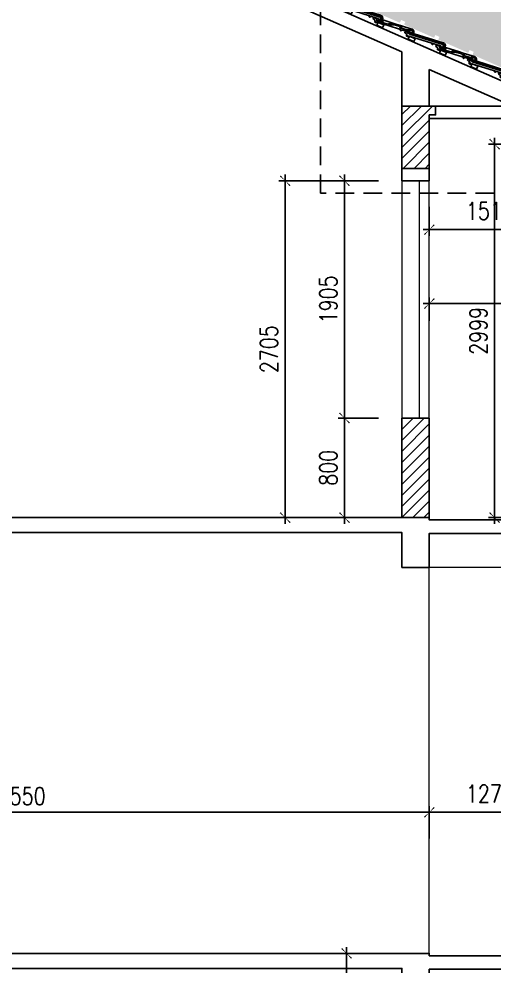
# Model space of a CAD drawing. Header units: millimetres. Extents: x -34806 to 662668, y 63228 to 99452.
# Drawn here: x 415738 to 419556, y 80691 to 88297 of the extents above; entities that cross this region are included whole.
import ezdxf

# ---------------------------------------------------------------- set-up
doc = ezdxf.new("R2010")
doc.units = ezdxf.units.MM
doc.header["$LTSCALE"] = 200
doc.header["$MEASUREMENT"] = 0
doc.header["$PDMODE"] = 3
doc.header["$PDSIZE"] = 50
doc.linetypes.add('DASHED2', pattern=[0.375, 0.25, -0.125])
doc.layers.get('0').update_dxf_attribs({"color": 95, "linetype": 'CONTINUOUS'})
doc.layers.get('DEFPOINTS').update_dxf_attribs({"linetype": 'CONTINUOUS'})
for name, color, linetype in [('DIM', 1, 'CONTINUOUS'), ('Net_Manh', 155, 'CONTINUOUS'), ('NOITHAT', 32, 'CONTINUOUS'), ('NT', 39, 'CONTINUOUS'), ('TUONG', 2, 'CONTINUOUS')]:
    doc.layers.add(name, color=color, linetype=linetype)
doc.layers.add('hatch', color=251, linetype='CONTINUOUS', lineweight=5)
doc.layers.add('thay', color=7, linetype='CONTINUOUS', lineweight=18)
doc.styles.add('RomanS', font='romans.shx', dxfattribs={"width": 0.8})
doc.dimstyles.new('D1', dxfattribs={"dimtxt": 140, "dimasz": 80, "dimexe": 50, "dimexo": 0, "dimgap": 60, "dimtad": 1, "dimdec": 0, "dimzin": 0, "dimdsep": 46, "dimtxsty": 'RomanS', "dimblk1": 'ARCHTICK', "dimblk2": 'ARCHTICK', "dimsah": 1, "dimcen": 100, "dimdle": 50, "dimclrt": 7, "dimadec": 0, "dimazin": 0, "dimtfac": 0.005, "dimtdec": 0, "dimtix": 1, "dimtofl": 0, "dimtmove": 2, "dimatfit": 3, "dimldrblk": 'ARCHTICK', "dimfxl": 1, "dimtvp": 0.8, "dimtolj": 1, "dimtzin": 0, "dimarcsym": 0})

# ---------------------------------------------------------------- blocks, each defined once
blk = doc.blocks.new('_ArchTick')
at = {"layer": 'DIM', "color": 150}
blk.add_lwpolyline([(0.5, 0.5, 0.133, 0, 0), (0, 0, 0, 0.133, 0), (-0.5, -0.5, 0.133, 0.133, 0)], format="xyseb", dxfattribs=at)
blk = doc.blocks.new('*D194')
at = {"layer": 'DEFPOINTS', "color": 0}
for p in [(419559.9, 87291.7), (420273, 87291.7), (420195.6, 84292.3)]:
    blk.add_point(p, dxfattribs=at)
at = {"layer": 'DIM', "color": 0, "lineweight": -2}
for p, q in [((419559.9, 84242.3), (419559.9, 87341.7)), ((420273, 87291.7), (419509.9, 87291.7)), ((420195.6, 84292.3), (419509.9, 84292.3))]:
    blk.add_line(p, q, dxfattribs=at)
at = {"layer": 'DIM', "color": 0, "lineweight": -2, "xscale": 80, "yscale": 80, "zscale": 80}
for p, rotation in [((419559.9, 87291.7), 90), ((419559.9, 84292.3), 270)]:
    blk.add_blockref('_ArchTick', p, dxfattribs=dict(at, rotation=rotation))
at = {"layer": 'DIM', "color": 7, "insert": (419429.9, 85792), "char_height": 140, "attachment_point": 5, "rotation": 90, "style": 'RomanS'}
blk.add_mtext('\\A1;2999', dxfattribs=at)
blk = doc.blocks.new('*D587')
at = {"layer": 'DEFPOINTS', "color": 0}
for p in [(420305.6, 81925.5), (419035.6, 81714.6), (420305.6, 81664.6)]:
    blk.add_point(p, dxfattribs=at)
at = {"layer": 'DIM', "color": 0, "lineweight": -2}
for p, q in [((418985.6, 81925.5), (420355.6, 81925.5)), ((419035.6, 81714.6), (419035.6, 81975.5)), ((420305.6, 81664.6), (420305.6, 81975.5))]:
    blk.add_line(p, q, dxfattribs=at)
at = {"layer": 'DIM', "color": 0, "lineweight": -2, "xscale": 80, "yscale": 80, "zscale": 80, "rotation": 180}
blk.add_blockref('_ArchTick', (419035.6, 81925.5), dxfattribs=at)
at = {"layer": 'DIM', "color": 0, "lineweight": -2, "xscale": 80, "yscale": 80, "zscale": 80}
blk.add_blockref('_ArchTick', (420305.6, 81925.5), dxfattribs=at)
at = {"layer": 'DIM', "color": 7, "insert": (419521.9, 82075.5), "char_height": 140, "attachment_point": 5, "style": 'RomanS'}
blk.add_mtext('\\A1;1270', dxfattribs=at)
blk = doc.blocks.new('*D588')
at = {"layer": 'DEFPOINTS', "color": 0}
for p in [(412485.6, 81925.5), (412485.6, 81714.6), (419035.6, 81714.6)]:
    blk.add_point(p, dxfattribs=at)
at = {"layer": 'DIM', "color": 0, "lineweight": -2}
for p, q in [((419085.6, 81925.5), (412435.6, 81925.5)), ((412485.6, 81714.6), (412485.6, 81975.5)), ((419035.6, 81714.6), (419035.6, 81975.5))]:
    blk.add_line(p, q, dxfattribs=at)
at = {"layer": 'DIM', "color": 0, "lineweight": -2, "xscale": 80, "yscale": 80, "zscale": 80, "rotation": 180}
blk.add_blockref('_ArchTick', (412485.6, 81925.5), dxfattribs=at)
at = {"layer": 'DIM', "color": 0, "lineweight": -2, "xscale": 80, "yscale": 80, "zscale": 80}
blk.add_blockref('_ArchTick', (419035.6, 81925.5), dxfattribs=at)
at = {"layer": 'DIM', "color": 7, "insert": (415760.6, 82055.5), "char_height": 140, "attachment_point": 5, "style": 'RomanS'}
blk.add_mtext('\\A1;6550', dxfattribs=at)
blk = doc.blocks.new('*D600')
at = {"layer": 'DEFPOINTS', "color": 0}
for p in [(418627.6, 86997.3), (417877.3, 84292.3), (418627.6, 84292.3)]:
    blk.add_point(p, dxfattribs=at)
at = {"layer": 'DIM', "color": 0, "lineweight": -2}
for p, q in [((417877.3, 87047.3), (417877.3, 84242.3)), ((418627.6, 86997.3), (417827.3, 86997.3)), ((418627.6, 84292.3), (417827.3, 84292.3))]:
    blk.add_line(p, q, dxfattribs=at)
at = {"layer": 'DIM', "color": 0, "lineweight": -2, "xscale": 80, "yscale": 80, "zscale": 80}
for p, rotation in [((417877.3, 86997.3), 90), ((417877.3, 84292.3), 270)]:
    blk.add_blockref('_ArchTick', p, dxfattribs=dict(at, rotation=rotation))
at = {"layer": 'DIM', "color": 7, "insert": (417747.3, 85644.8), "char_height": 140, "attachment_point": 5, "rotation": 90, "style": 'RomanS'}
blk.add_mtext('\\A1;2705', dxfattribs=at)
blk = doc.blocks.new('*D601')
at = {"layer": 'DEFPOINTS', "color": 0}
for p in [(418353.8, 85092.3), (418627.6, 85092.3), (418627.6, 84292.3)]:
    blk.add_point(p, dxfattribs=at)
at = {"layer": 'DIM', "color": 0, "lineweight": -2}
for p, q in [((418353.8, 84242.3), (418353.8, 85142.3)), ((418627.6, 85092.3), (418303.8, 85092.3)), ((418627.6, 84292.3), (418303.8, 84292.3))]:
    blk.add_line(p, q, dxfattribs=at)
at = {"layer": 'DIM', "color": 0, "lineweight": -2, "xscale": 80, "yscale": 80, "zscale": 80}
for p, rotation in [((418353.8, 85092.3), 90), ((418353.8, 84292.3), 270)]:
    blk.add_blockref('_ArchTick', p, dxfattribs=dict(at, rotation=rotation))
at = {"layer": 'DIM', "color": 7, "insert": (418223.8, 84692.3), "char_height": 140, "attachment_point": 5, "rotation": 90, "style": 'RomanS'}
blk.add_mtext('\\A1;800', dxfattribs=at)
blk = doc.blocks.new('*D602')
at = {"layer": 'DEFPOINTS', "color": 0}
for p in [(418353.8, 86997.3), (418627.6, 86997.3), (418627.6, 85092.3)]:
    blk.add_point(p, dxfattribs=at)
at = {"layer": 'DIM', "color": 0, "lineweight": -2}
for p, q in [((418353.8, 85042.3), (418353.8, 87047.3)), ((418627.6, 86997.3), (418303.8, 86997.3)), ((418627.6, 85092.3), (418303.8, 85092.3))]:
    blk.add_line(p, q, dxfattribs=at)
at = {"layer": 'DIM', "color": 0, "lineweight": -2, "xscale": 80, "yscale": 80, "zscale": 80}
for p, rotation in [((418353.8, 86997.3), 90), ((418353.8, 85092.3), 270)]:
    blk.add_blockref('_ArchTick', p, dxfattribs=dict(at, rotation=rotation))
at = {"layer": 'DIM', "color": 7, "insert": (418223.8, 86044.8), "char_height": 140, "attachment_point": 5, "rotation": 90, "style": 'RomanS'}
blk.add_mtext('\\A1;1905', dxfattribs=at)
blk = doc.blocks.new('*D609')
at = {"layer": 'DEFPOINTS', "color": 0}
for p in [(418370.9, 80792.3), (418875.6, 80792.3), (418875.6, 79892.4)]:
    blk.add_point(p, dxfattribs=at)
at = {"layer": 'DIM', "color": 0, "lineweight": -2}
for p, q in [((418875.6, 80792.3), (418320.9, 80792.3)), ((418370.9, 79842.4), (418370.9, 80842.3)), ((418875.6, 79892.4), (418320.9, 79892.4))]:
    blk.add_line(p, q, dxfattribs=at)
at = {"layer": 'DIM', "color": 0, "lineweight": -2, "xscale": 80, "yscale": 80, "zscale": 80}
for p, rotation in [((418370.9, 80792.3), 90), ((418370.9, 79892.4), 270)]:
    blk.add_blockref('_ArchTick', p, dxfattribs=dict(at, rotation=rotation))
at = {"layer": 'DIM', "color": 7, "insert": (418240.9, 80342.3), "char_height": 140, "attachment_point": 5, "rotation": 90, "style": 'RomanS'}
blk.add_mtext('\\A1;900', dxfattribs=at)
blk = doc.blocks.new('*D628')
at = {"layer": 'DEFPOINTS', "color": 0}
for p in [(421095.3, 86011.3), (419035.6, 85873.1), (421095.3, 85873.1)]:
    blk.add_point(p, dxfattribs=at)
at = {"layer": 'DIM', "color": 0, "lineweight": -2}
for p, q in [((419035.6, 85873.1), (419035.6, 86061.3)), ((421095.3, 85873.1), (421095.3, 86061.3)), ((418985.6, 86011.3), (421145.3, 86011.3))]:
    blk.add_line(p, q, dxfattribs=at)
at = {"layer": 'DIM', "color": 0, "lineweight": -2, "xscale": 80, "yscale": 80, "zscale": 80, "rotation": 180}
blk.add_blockref('_ArchTick', (419035.6, 86011.3), dxfattribs=at)
at = {"layer": 'DIM', "color": 0, "lineweight": -2, "xscale": 80, "yscale": 80, "zscale": 80}
blk.add_blockref('_ArchTick', (421095.3, 86011.3), dxfattribs=at)
at = {"layer": 'DIM', "color": 7, "insert": (420065.5, 86141.3), "char_height": 140, "attachment_point": 5, "style": 'RomanS'}
blk.add_mtext('\\A1;2060', dxfattribs=at)
blk = doc.blocks.new('*D710')
at = {"layer": 'DEFPOINTS', "color": 0}
for p in [(420550.8, 87039.6), (419035.6, 86787.1), (420550.8, 86604.9)]:
    blk.add_point(p, dxfattribs=at)
at = {"layer": 'DIM', "color": 0, "lineweight": -2}
for p, q in [((420550.8, 87039.6), (420550.8, 86554.9)), ((419035.6, 86787.1), (419035.6, 86554.9)), ((418985.6, 86604.9), (420600.8, 86604.9))]:
    blk.add_line(p, q, dxfattribs=at)
at = {"layer": 'DIM', "color": 0, "lineweight": -2, "xscale": 80, "yscale": 80, "zscale": 80, "rotation": 180}
blk.add_blockref('_ArchTick', (419035.6, 86604.9), dxfattribs=at)
at = {"layer": 'DIM', "color": 0, "lineweight": -2, "xscale": 80, "yscale": 80, "zscale": 80}
blk.add_blockref('_ArchTick', (420550.8, 86604.9), dxfattribs=at)
at = {"layer": 'DIM', "color": 7, "insert": (419521.9, 86754.9), "char_height": 140, "attachment_point": 5, "style": 'RomanS'}
blk.add_mtext('\\A1;1515', dxfattribs=at)
blk = doc.blocks.new('ngoi-tay')
at = {"color": 34}
for p, q in [((-73621.3, 12588.9), (-73849.2, 12499.2)), ((-73580.4, 12594.2), (-73845.5, 12489.9)), ((-73583.3, 12587.7), (-73844.9, 12484.8)), ((-73825.9, 12476.1), (-73580.6, 12572.7)), ((-73597.3, 12599.4), (-73608.5, 12595)), ((-73602.9, 12594), (-73550.8, 12614.5)), ((-73567.3, 12580), (-73559.9, 12582.9)), ((-73546, 12602.4), (-73550.8, 12614.5)), ((-73856.1, 12451.4), (-73858.6, 12483.5)), ((-73845.7, 12449), (-73848.6, 12484.7)), ((-74003.1, 12405.6), (-74092.4, 12370.4)), ((-74001.4, 12374), (-73903.7, 12412.4)), ((-73862.5, 12467.1), (-73863.4, 12466.7)), ((-73857.2, 12450.9), (-73863.4, 12466.7)), ((-73856.3, 12451.3), (-73862.5, 12467.1)), ((-73856.1, 12451.4), (-73857.2, 12450.9)), ((-73857.2, 12450.9), (-73855.4, 12446.3)), ((-73851.5, 12444.6), (-73846.8, 12446.4)), ((-74060.2, 12364.8), (-74012.7, 12383.5))]:
    blk.add_line(p, q, dxfattribs=at)
at = {"color": 9}
blk.add_line((-73902.7, 12423.6), (-73819, 12456.5), dxfattribs=at)
at = {"color": 34}
for points in [[(-73855.4, 12494.6), (-73602.9, 12594, 0.414214), (-73602.4, 12595.3, -0.414214), (-73601.8, 12596.6)], [(-73570.6, 12609.9), (-73597.4, 12599.4, 1)], [(-73559.9, 12582.9), (-73557.7, 12577.4, -0.414214), (-73559.4, 12573.5), (-73573.4, 12568, -0.300021), (-73576.6, 12568.7), (-73580.6, 12572.7)], [(-73568.5, 12577.4), (-73568.5, 12572, -0.31059), (-73570.6, 12569.1, -1.592487)], [(-73846.9, 12446.4), (-73834.2, 12451.4, 0.306678), (-73831, 12456), (-73829, 12471.5, -0.306678), (-73825.9, 12476.1)], [(-73845.7, 12449, -0.25674), (-73829.3, 12469.6)], [(-73802.1, 12454.6), (-73799.9, 12449, -0.414214), (-73801.6, 12445.1), (-73815.6, 12439.6, -0.300021), (-73818.8, 12440.3), (-73822.7, 12444.3)]]:
    blk.add_lwpolyline(points, format="xyb", dxfattribs=at)
at = {"color": 9}
for points in [[(-73614.6, 12526.3), (-73626.3, 12548.4), (-73582.2, 12571.8), (-73570.4, 12549.7)], [(-73857.6, 12397.5), (-73869.3, 12419.6), (-73825.1, 12443), (-73813.4, 12420.9)]]:
    blk.add_lwpolyline(points, close=True, dxfattribs=at)
at = {"color": 34}
for points in [[(-73552.5, 12616), (-73601.8, 12596.6)], [(-73597.3, 12599.4), (-73570.6, 12609.9)], [(-73570.1, 12609), (-73566.5, 12599.7), (-73580.4, 12594.2), (-73583.3, 12587.7)], [(-73798.4, 12486.1), (-73828.1, 12474.4)], [(-73863.5, 12460.5), (-73965.9, 12420.2)], [(-73868.2, 12458.7), (-73863.6, 12438.9)]]:
    blk.add_lwpolyline(points, dxfattribs=at)
at = {"color": 9}
for points in [[(-73990.1, 12399.9), (-73962.2, 12410.9, -0.176175), (-73903.7, 12412.4), (-73810.7, 12449, -0.414214), (-73809.5, 12451.6), (-73802.1, 12454.6, -0.327197), (-73788.2, 12474), (-73791.2, 12481.4), (-73792.1, 12481.1), (-73794.6, 12487.6), (-73798.4, 12486.1, 0.414214), (-73801.2, 12479.6, -1), (-73805.8, 12477.8, 0.783018), (-73815.5, 12476.5), (-73819, 12456.5)], [(-74056.3, 12363.2, 0.03122), (-74077.6, 12370.9, 0.652394), (-74104.7, 12338.7), (-74105.6, 12338.4), (-74103.8, 12333.7, -0.414214), (-74102.5, 12333.1, 0.414214), (-74099.9, 12332), (-74095.2, 12333.8, 0.414214), (-74094.1, 12336.4), (-74096.6, 12345.4, -0.58715), (-74080.4, 12361.3, -0.037186), (-74056.5, 12352.3), (-74015.4, 12368.5, -0.414214), (-74008.9, 12365.7, 0.414214), (-74002.4, 12362.8, 0.414214), (-73999.6, 12369.3, -0.162278), (-74000.4, 12385.1), (-73997.6, 12391.6, -0.162278), (-73990.1, 12399.9)], [(-74014.4, 12379.6), (-74003.1, 12405.6), (-73965.9, 12420.2, -0.162278), (-73902.7, 12423.6, -3.222119)]]:
    blk.add_lwpolyline(points, format="xyb", dxfattribs=at)
blk.add_lwpolyline([(-74014.4, 12379.6), (-74056.3, 12363.2)], dxfattribs=at)
at = {"color": 34}
for centre, radius, start, end in [((-73566.6, 12578.2), 2, 111.47712, 201.47712), ((-73539.7, 12583.2), 20.2, 108.26515, 180.73683), ((-73841.9, 12477.2), 23, 114.33079, 206.11049), ((-73843.7, 12485.3), 15, 111.47712, 186.73356), ((-73843.7, 12485.3), 5, 111.47712, 186.73356), ((-73843.1, 12480.1), 5, 111.47712, 186.73356), ((-73771.4, 12492.2), 5, 21.47712, 111.47712), ((-73762.1, 12495.9), 5, 201.47712, 291.47712), ((-73762.1, 12495.9), 5, 291.47712, 21.47712), ((-73734.1, 12506.9), 25, 189.94016, 201.47712), ((-73855, 12445.3), 1, 21.47712, 111.47712), ((-73852.2, 12446.4), 2, 201.47712, 291.47712), ((-73847.6, 12448.3), 2, 291.47712, 21.47712)]:
    blk.add_arc(centre, radius, start, end, dxfattribs=at)

msp = doc.modelspace()

# ---------------------------------------------------------------- hatches: boundary and pattern name
at = {"layer": 'Net_Manh'}
h = msp.add_hatch(dxfattribs=at)
h.set_pattern_fill('ANSI31', color=256, scale=500, style=0)
h.set_pattern_definition([(45, (2358.43, -114144.68), (-44.194174, 44.194174), [])])
h.paths.add_polyline_path([(419035.6, 87527.1), (419085.6, 87527.1), (419085.6, 87597.1), (419035.6, 87597.1), (419035.6, 87597.1), (419035.6, 87597.1), (419035.6, 87597.1), (419035.6, 87597.1), (418815.6, 87597.1), (418815.6, 87097.3), (419035.6, 87097.3)])
h = msp.add_hatch(dxfattribs=at)
h.set_pattern_fill('ANSI31', color=256, scale=500, style=0)
h.set_pattern_definition([(45, (-8110.624, -280937.32), (-44.194174, 44.194174), [])])
h.paths.add_polyline_path([(419035.6, 85092.3), (418815.6, 85092.3), (418815.6, 84292.3), (419035.6, 84292.3)])
at = {"layer": 'NOITHAT'}
h = msp.add_hatch(dxfattribs=at)
h.set_pattern_fill('AR-RSHKE', color=256, scale=15, style=0)
h.set_pattern_definition([(0, (172788.83, -114144.68), (382.5, 180), [90, -75, 105, -45, 135, -60]), (0, (172878.83, -114137.18), (382.5, 180), [75, -285, 60, -90]), (0, (173058.83, -114155.93), (382.5, 180), [45, -465]), (90, (172788.83, -114144.68), (-127.5, 180), [172.5, -547.5]), (90, (172878.83, -114144.68), (-127.5, 180), [168.75, -551.25]), (90, (172953.83, -114144.68), (-127.5, 180), [157.5, -562.5]), (90, (173058.83, -114155.93), (-127.5, 180), [172.5, -547.5]), (90, (173103.83, -114155.93), (-127.5, 180), [172.5, -547.5]), (90, (173238.83, -114144.68), (-127.5, 180), [165, -555])])
h.paths.add_polyline_path([(426200.8, 88634.3), (426209.3, 88634.3), (426209.3, 88897.3), (426200.8, 88897.3), (426200.8, 88934.3), (426209.3, 88934.3), (426209.3, 89197.3), (426200.8, 89197.3), (426200.8, 89234.3), (426209.3, 89234.3), (426209.3, 89497.3), (416087.2, 89497.3), (416072.8, 89464.4), (416327.3, 89352.6), (416337.2, 89375.2), (416371.1, 89360.3), (416361.2, 89337.7), (416601.9, 89231.9), (416611.9, 89254.5), (416645.8, 89239.6), (416635.8, 89217), (416876.6, 89111.2), (416886.5, 89133.8), (416920.4, 89118.9), (416910.5, 89096.3), (417151.2, 88990.5), (417161.2, 89013.2), (417195.1, 88998.2), (417185.1, 88975.6), (417425.9, 88869.8), (417435.8, 88892.5), (417469.7, 88877.6), (417459.8, 88854.9), (417700.5, 88749.2), (417710.5, 88771.8), (417744.4, 88756.9), (417734.4, 88734.3), (417975.2, 88628.5), (417985.1, 88651.1), (418019, 88636.2), (418009.1, 88613.6), (418249.8, 88507.8), (418259.8, 88530.4), (418293.7, 88515.5), (418283.8, 88492.9), (418524.5, 88387.1), (418534.4, 88409.7), (418568.3, 88394.8), (418558.4, 88372.2), (418799.1, 88266.4), (418809.1, 88289), (418843, 88274.1), (418833.1, 88251.5), (419073.8, 88145.7), (419083.7, 88168.3), (419117.6, 88153.4), (419107.7, 88130.8), (419348.4, 88025), (419358.4, 88047.6), (419392.3, 88032.7), (419382.4, 88010.1), (419623.1, 87904.3), (419633, 87926.9), (419666.9, 87912), (419657, 87889.4), (419897.7, 87783.6), (419907.7, 87806.2), (419941.6, 87791.3), (419931.7, 87768.7), (420172.4, 87662.9), (420182.3, 87685.6), (420216.3, 87670.6), (420206.3, 87648), (420447, 87542.2), (420457, 87564.9), (420490.9, 87550), (420481, 87527.3), (420558.1, 87493.5), (420580.6, 87397.3), (426200.8, 87397.3), (426200.8, 87434.3), (426209.3, 87434.3), (426209.3, 87697.3), (426200.8, 87697.3), (426200.8, 87734.3), (426209.3, 87734.3), (426209.3, 87997.3), (426200.8, 87997.3), (426200.8, 88034.3), (426209.3, 88034.3), (426209.3, 88297.3), (426200.8, 88297.3), (426200.8, 88334.3), (426209.3, 88334.3), (426209.3, 88597.3), (426200.8, 88597.3)])

# ---------------------------------------------------------------- linework, layer by layer
for p, q in [((419085.6, 87597.1), (419706.3, 87597.1)), ((419035.6, 87497.1), (419933.6, 87497.1))]:
    msp.add_line(p, q)
at = {"layer": 'DEFPOINTS', "linetype": 'DASHED2', "ltscale": 3}
msp.add_lwpolyline([(420906.5, 86898.1), (418162.5, 86898.1), (418162.5, 88435.1), (420906.5, 88435.1)], close=True, dxfattribs=at)
at = {"layer": 'hatch'}
for p, q in [((418815.6, 86997.3), (418815.6, 85092.3)), ((418957.7, 85092.3), (418957.7, 86997.3)), ((419035.6, 85092.3), (419035.6, 86997.3))]:
    msp.add_line(p, q, dxfattribs=at)
at = {"layer": 'thay'}
for p in [(420085.6, 83892.3), (419035.6, 80792.3)]:
    msp.add_line(p, (419035.6, 83892.3), dxfattribs=at)
at = {"layer": 'TUONG'}
for p, q in [((418815.6, 88032.6), (418815.6, 86997.3)), ((419035.6, 87597.1), (419035.6, 87892.1)), ((418815.6, 87597.1), (419035.6, 87597.1)), ((419035.6, 87597.1), (418815.6, 87597.1)), ((419035.6, 87527.1), (419035.6, 86997.3)), ((418815.6, 85092.3), (418815.6, 84292.3)), ((418815.6, 85092.3), (419035.6, 85092.3)), ((419035.6, 85092.3), (419035.6, 84292.3))]:
    msp.add_line(p, q, dxfattribs=at)
for points in [[(410935.2, 87374), (415760.6, 89496.6), (420586, 87374)], [(415870.6, 89328), (418815.6, 88032.6)], [(419035.6, 87892.1), (420400.7, 87291.7)], [(419035.6, 87527.1), (419085.6, 87527.1), (419085.6, 87597.1), (419035.6, 87597.1)], [(418815.6, 87097.3), (419035.6, 87097.3)], [(418815.6, 86997.3), (419035.6, 86997.3)], [(412485.6, 84292.3), (419035.6, 84292.3), (419035.6, 84273.8), (420085.6, 84273.8), (420085.6, 84292.3), (420305.6, 84292.3), (420305.6, 83892.3), (420085.6, 83892.3), (420085.6, 84164.8), (419035.6, 84164.8), (419035.6, 83892.3), (418815.6, 83892.3), (418815.6, 84172.3), (415900.6, 84172.3), (415900.6, 84172.3), (415680.6, 84172.3), (415680.6, 84172.3), (412705.6, 84172.3), (412705.6, 83892.3), (412485.6, 83892.3), (412485.6, 84292.3)], [(412485.6, 80792.3), (419035.6, 80792.3), (419035.6, 80773.8), (420085.6, 80773.8), (420085.6, 80792.3), (420305.6, 80792.3), (420305.6, 80392.3), (420085.6, 80392.3), (420085.6, 80664.8), (419035.6, 80664.8), (419035.6, 80392.3), (418815.6, 80392.3), (418815.6, 80672.3), (415900.6, 80672.3), (415900.6, 80672.3), (415680.6, 80672.3), (415680.6, 80672.3), (412705.6, 80672.3), (412705.6, 80392.3), (412485.6, 80392.3), (412485.6, 80792.3)]]:
    msp.add_lwpolyline(points, dxfattribs=at)

# ---------------------------------------------------------------- block references
at = {"layer": 'NT', "xscale": -1, "rotation": 4.143727488857119}
for p in [(345891.1, 70524), (346394.5, 70302.6), (346898, 70081.1)]:
    msp.add_blockref('ngoi-tay', p, dxfattribs=at)

# ---------------------------------------------------------------- dimensions: what is measured, and where the dimension line sits
at = {"layer": 'DIM'}
for base, p1, p2, angle, picture, middle in [((419559.9, 87291.7), (420195.6, 84292.3), (420273, 87291.7), 90, '*D194', (419429.9, 85792)), ((417877.3, 84292.3), (418627.6, 86997.3), (418627.6, 84292.3), 90, '*D600', (417747.3, 85644.8)), ((418353.8, 86997.3), (418627.6, 85092.3), (418627.6, 86997.3), 90, '*D602', (418223.8, 86044.8)), ((418353.8, 85092.3), (418627.6, 84292.3), (418627.6, 85092.3), 90, '*D601', (418223.8, 84692.3)), ((412485.6, 81925.5), (419035.6, 81714.6), (412485.6, 81714.6), 180, '*D588', (415760.6, 82055.5)), ((418370.9, 80792.3), (418875.6, 79892.4), (418875.6, 80792.3), 90, '*D609', (418240.9, 80342.3))]:
    dim = msp.add_linear_dim(base=base, p1=p1, p2=p2, angle=angle, dimstyle='D1', dxfattribs=at)
    dim.commit()
    dim.dimension.update_dxf_attribs({"geometry": picture, "text_midpoint": middle})
for base, p1, p2, picture, middle in [((420550.8, 86604.9), (419035.6, 86787.1), (420550.8, 87039.6), '*D710', (419521.9, 86754.9)), ((420305.6, 81925.5), (419035.6, 81714.6), (420305.6, 81664.6), '*D587', (419521.9, 82075.5))]:
    dim = msp.add_linear_dim(base=base, p1=p1, p2=p2, angle=180, dimstyle='D1', dxfattribs=at)
    dim.commit()
    dim.dimension.update_dxf_attribs({"geometry": picture, "text_midpoint": middle, "dimtype": 128})
dim = msp.add_linear_dim(base=(421095.3, 86011.3), p1=(419035.6, 85873.1), p2=(421095.3, 85873.1), dimstyle='D1', dxfattribs=at)
dim.commit()
dim.dimension.update_dxf_attribs({"geometry": '*D628', "text_midpoint": (420065.5, 86141.3)})

doc.saveas('drawing.dxf')
